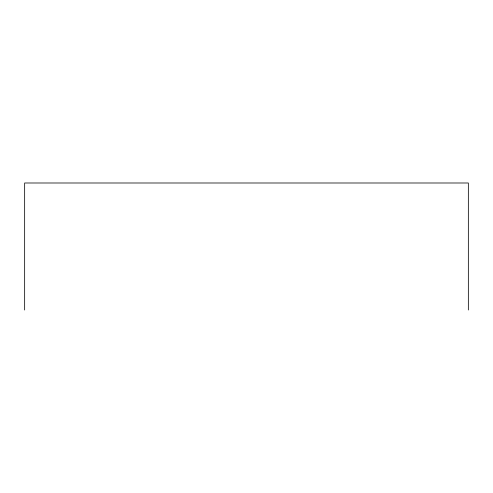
<?xml version="1.0" encoding="UTF-8"?>
<svg xmlns="http://www.w3.org/2000/svg" width="493" height="493" viewBox="0 0 493 493"><rect width="100%" height="100%" fill="white"/><g stroke="black" fill="none" stroke-linecap="round" stroke-linejoin="round"><path stroke-width="0.74" d="M468.35 310.005L468.35 182.995L24.65 182.995L24.65 310.005"/></g></svg>
